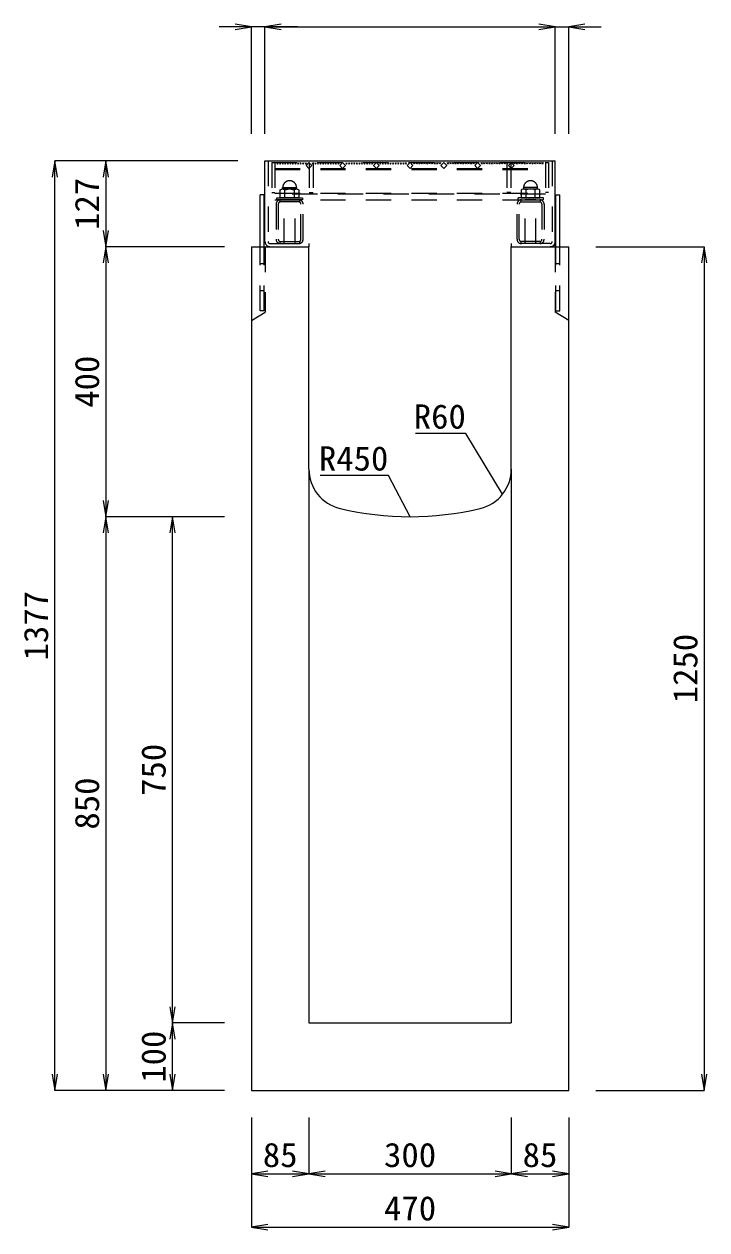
# Model space of a CAD drawing. Units: millimetres at full size; some dimension numbers follow another scale. Extents: x -734 to 58102, y 49499 to 87169.
# Drawn here: x 12738 to 13749, y 62070 to 63856 of the extents above; entities that cross this region are included whole.
import ezdxf
from ezdxf.enums import TextEntityAlignment as Align

# ---------------------------------------------------------------- set-up
doc = ezdxf.new("R2010")
doc.units = ezdxf.units.MM
doc.header["$LTSCALE"] = 50
doc.linetypes.add('USER1', pattern=[1.35, 0.75, -0.6])
for name, color, linetype, lineweight in [('寸法線', 7, 'Continuous', 13), ('引出線', 4, 'Continuous', 13), ('本体', 2, 'Continuous', 20), ('ｸﾞﾚｰﾁﾝｸﾞ', 7, 'USER1', 9)]:
    doc.layers.add(name, color=color, linetype=linetype, lineweight=lineweight)
doc.styles.add('ＭＳ 明朝', font='')
doc.styles.get('ＭＳ 明朝').set_extended_font_data('MS Mincho')

# ---------------------------------------------------------------- blocks, each defined once
blk = doc.blocks.new('open_arrow')
at = {"color": 0, "linetype": 'Continuous', "lineweight": -2}
blk.add_lwpolyline([(7.5, 1.25), (0, 0), (7.5, -1.25)], dxfattribs=at)

msp = doc.modelspace()

# ---------------------------------------------------------------- linework, layer by layer
at = {"layer": '寸法線'}
for p, q in [((13142.5, 63852.12), (13026.5, 63852.12)), ((13074.5, 63693.4), (13074.5, 63852.12)), ((13094.5, 63852.12), (13524.5, 63852.12)), ((13094.5, 63693.4), (13094.5, 63852.12)), ((13094.5, 63693.4), (13094.5, 63852.12)), ((13476.5, 63852.12), (13592.5, 63852.12)), ((13524.5, 63693.4), (13524.5, 63852.12)), ((13524.5, 63693.4), (13524.5, 63852.12)), ((13544.5, 63693.4), (13544.5, 63852.12)), ((12783.14, 62276.38), (12783.14, 63653.38)), ((13054.48, 63653.38), (12783.14, 63653.38)), ((12858.69, 63653.38), (12858.69, 63526.38)), ((13054.48, 63653.38), (12858.69, 63653.38)), ((12858.69, 63526.38), (12858.69, 63126.38)), ((13034.48, 63526.38), (12858.69, 63526.38)), ((13034.48, 63526.38), (12858.69, 63526.38)), ((13584.52, 63526.38), (13745.31, 63526.38)), ((13745.31, 63526.38), (13745.31, 62276.38)), ((13034.48, 63126.38), (12858.69, 63126.38)), ((12858.69, 63126.38), (12858.69, 62276.38)), ((13034.48, 63126.38), (12858.69, 63126.38)), ((12957.29, 62376.38), (12957.29, 63126.38)), ((13034.48, 63126.38), (12957.29, 63126.38)), ((13034.48, 62376.38), (12957.29, 62376.38)), ((12957.29, 62276.38), (12957.29, 62376.38)), ((13034.48, 62376.38), (12957.29, 62376.38)), ((13034.48, 62276.38), (12783.14, 62276.38)), ((13034.48, 62276.38), (12858.69, 62276.38)), ((13034.48, 62276.38), (12957.29, 62276.38)), ((13584.52, 62276.38), (13745.31, 62276.38)), ((13074.5, 62236.36), (13074.5, 62073.79)), ((13074.5, 62236.36), (13074.5, 62152.84)), ((13159.5, 62236.36), (13159.5, 62152.84)), ((13159.5, 62236.36), (13159.5, 62152.84)), ((13459.5, 62236.36), (13459.5, 62152.84)), ((13459.5, 62236.36), (13459.5, 62152.84)), ((13544.5, 62236.36), (13544.5, 62073.79)), ((13544.5, 62236.36), (13544.5, 62152.84)), ((13074.5, 62152.84), (13159.5, 62152.84)), ((13159.5, 62152.84), (13459.5, 62152.84)), ((13459.5, 62152.84), (13544.5, 62152.84)), ((13074.5, 62073.79), (13544.5, 62073.79))]:
    msp.add_line(p, q, dxfattribs=at)
at = {"layer": '引出線'}
for points in [[(13446.57, 63159.7), (13392.16, 63249.59), (13317.49, 63249.59)], [(13309.5, 63126.38), (13277.28, 63187.53), (13176.27, 63187.53)]]:
    msp.add_lwpolyline(points, dxfattribs=at)
at = {"layer": '本体'}
for p, q in [((13074.5, 63526.38), (13074.5, 62276.38)), ((13074.5, 63526.38), (13159.5, 63526.38)), ((13159.5, 63196.91), (13159.5, 63526.38)), ((13459.5, 63196.91), (13459.5, 63526.38)), ((13459.5, 63526.38), (13544.5, 63526.38)), ((13544.5, 62276.38), (13544.5, 63526.38)), ((13159.5, 63196.91), (13159.5, 62376.38)), ((13459.5, 63196.91), (13459.5, 62376.38)), ((13159.5, 62376.38), (13459.5, 62376.38)), ((13074.5, 62276.38), (13544.5, 62276.38))]:
    msp.add_line(p, q, dxfattribs=at)
at = {"layer": '本体', "linetype": 'USER1', "lineweight": 9}
for p, q in [((13094.51, 63526.38), (13094.51, 63429.38)), ((13524.51, 63526.38), (13524.51, 63429.38)), ((13074.51, 63416.88), (13094.51, 63429.38)), ((13544.51, 63416.88), (13524.51, 63429.38))]:
    msp.add_line(p, q, dxfattribs=at)
at = {"layer": '本体'}
for centre, radius, start, end in [((13219.5, 63196.91), 60, 180, 256.65785), ((13399.5, 63196.91), 60, 283.34237, 0), ((13309.5, 63576.38), 450, 256.65777, 283.34225)]:
    msp.add_arc(centre, radius, start, end, dxfattribs=at)
at = {"layer": 'ｸﾞﾚｰﾁﾝｸﾞ', "linetype": 'Continuous'}
for p, q in [((13094.5, 63653.38), (13524.5, 63653.38)), ((13094.5, 63534.01), (13094.5, 63653.38)), ((13524.5, 63526.38), (13524.5, 63653.38)), ((13093.5, 63603.38), (13087.5, 63603.38)), ((13087.5, 63526.38), (13087.5, 63603.38)), ((13093.5, 63526.38), (13093.5, 63603.38)), ((13525.5, 63603.38), (13531.5, 63603.38)), ((13525.5, 63526.38), (13525.5, 63603.38)), ((13531.5, 63526.38), (13531.5, 63603.38))]:
    msp.add_line(p, q, dxfattribs=at)
at = {"layer": 'ｸﾞﾚｰﾁﾝｸﾞ'}
for p, q in [((13099, 63653.38), (13099, 63533.88)), ((13104.5, 63650.88), (13104.5, 63606.88)), ((13109, 63650.88), (13109, 63606.88)), ((13109, 63650.88), (13109, 63595.88)), ((13112.2, 63650.88), (13113.1, 63648.78)), ((13113.1, 63648.78), (13114, 63650.88)), ((13116, 63650.88), (13116.9, 63648.78)), ((13116.9, 63648.78), (13117.8, 63650.88)), ((13119.8, 63650.88), (13120.7, 63648.78)), ((13120.7, 63648.78), (13121.6, 63650.88)), ((13123.6, 63650.88), (13124.5, 63648.78)), ((13124.5, 63648.78), (13125.4, 63650.88)), ((13127.4, 63650.88), (13128.3, 63648.78)), ((13128.3, 63648.78), (13129.2, 63650.88)), ((13131.2, 63650.88), (13132.1, 63648.78)), ((13132.1, 63648.78), (13133, 63650.88)), ((13135, 63650.88), (13135.9, 63648.78)), ((13135.9, 63648.78), (13136.8, 63650.88)), ((13138.8, 63650.88), (13139.7, 63648.78)), ((13139.7, 63648.78), (13140.6, 63650.88)), ((13142.6, 63650.88), (13143.5, 63648.78)), ((13143.5, 63648.78), (13144.4, 63650.88)), ((13146.4, 63650.88), (13147.3, 63648.78)), ((13147.3, 63648.78), (13148.2, 63650.88)), ((13150.2, 63650.88), (13151.1, 63648.78)), ((13151.1, 63648.78), (13152, 63650.88)), ((13154, 63650.88), (13154.9, 63648.78)), ((13154.9, 63648.78), (13155.8, 63650.88)), ((13159.5, 63650.88), (13155.26, 63646.64)), ((13163.74, 63646.64), (13159.5, 63650.88)), ((13160, 63650.88), (13160, 63606.88)), ((13164.5, 63650.88), (13165.4, 63648.78)), ((13165.4, 63648.78), (13166.3, 63650.88)), ((13166, 63650.88), (13166, 63606.88)), ((13168.3, 63650.88), (13169.2, 63648.78)), ((13169.2, 63648.78), (13170.1, 63650.88)), ((13172.1, 63650.88), (13173, 63648.78)), ((13173, 63648.78), (13173.9, 63650.88)), ((13175.9, 63650.88), (13176.8, 63648.78)), ((13176.8, 63648.78), (13177.7, 63650.88)), ((13179.7, 63650.88), (13180.6, 63648.78)), ((13180.6, 63648.78), (13181.5, 63650.88)), ((13183.5, 63650.88), (13184.4, 63648.78)), ((13184.4, 63648.78), (13185.3, 63650.88)), ((13187.3, 63650.88), (13188.2, 63648.78)), ((13188.2, 63648.78), (13189.1, 63650.88)), ((13191.1, 63650.88), (13192, 63648.78)), ((13192, 63648.78), (13192.9, 63650.88)), ((13194.9, 63650.88), (13195.8, 63648.78)), ((13195.8, 63648.78), (13196.7, 63650.88)), ((13198.7, 63650.88), (13199.6, 63648.78)), ((13199.6, 63648.78), (13200.5, 63650.88)), ((13202.5, 63650.88), (13203.4, 63648.78)), ((13203.4, 63648.78), (13204.3, 63650.88)), ((13209.5, 63650.88), (13205.26, 63646.64)), ((13213.74, 63646.64), (13209.5, 63650.88)), ((13214.5, 63650.88), (13215.4, 63648.78)), ((13215.4, 63648.78), (13216.3, 63650.88)), ((13218.3, 63650.88), (13219.2, 63648.78)), ((13219.2, 63648.78), (13220.1, 63650.88)), ((13222.1, 63650.88), (13223, 63648.78)), ((13223, 63648.78), (13223.9, 63650.88)), ((13225.9, 63650.88), (13226.8, 63648.78)), ((13226.8, 63648.78), (13227.7, 63650.88)), ((13229.7, 63650.88), (13230.6, 63648.78)), ((13230.6, 63648.78), (13231.5, 63650.88)), ((13233.5, 63650.88), (13234.4, 63648.78)), ((13234.4, 63648.78), (13235.3, 63650.88)), ((13237.3, 63650.88), (13238.2, 63648.78)), ((13238.2, 63648.78), (13239.1, 63650.88)), ((13241.1, 63650.88), (13242, 63648.78)), ((13242, 63648.78), (13242.9, 63650.88)), ((13244.9, 63650.88), (13245.8, 63648.78)), ((13245.8, 63648.78), (13246.7, 63650.88)), ((13248.7, 63650.88), (13249.6, 63648.78)), ((13249.6, 63648.78), (13250.5, 63650.88)), ((13252.5, 63650.88), (13253.4, 63648.78)), ((13253.4, 63648.78), (13254.3, 63650.88)), ((13259.5, 63650.88), (13255.26, 63646.64)), ((13263.74, 63646.64), (13259.5, 63650.88)), ((13264.5, 63650.88), (13265.4, 63648.78)), ((13265.4, 63648.78), (13266.3, 63650.88)), ((13268.3, 63650.88), (13269.2, 63648.78)), ((13269.2, 63648.78), (13270.1, 63650.88)), ((13272.1, 63650.88), (13273, 63648.78)), ((13273, 63648.78), (13273.9, 63650.88)), ((13275.9, 63650.88), (13276.8, 63648.78)), ((13276.8, 63648.78), (13277.7, 63650.88)), ((13279.7, 63650.88), (13280.6, 63648.78)), ((13280.6, 63648.78), (13281.5, 63650.88)), ((13283.5, 63650.88), (13284.4, 63648.78)), ((13284.4, 63648.78), (13285.3, 63650.88)), ((13287.3, 63650.88), (13288.2, 63648.78)), ((13288.2, 63648.78), (13289.1, 63650.88)), ((13291.1, 63650.88), (13292, 63648.78)), ((13292, 63648.78), (13292.9, 63650.88)), ((13294.9, 63650.88), (13295.8, 63648.78)), ((13295.8, 63648.78), (13296.7, 63650.88)), ((13298.7, 63650.88), (13299.6, 63648.78)), ((13299.6, 63648.78), (13300.5, 63650.88)), ((13302.5, 63650.88), (13303.4, 63648.78)), ((13303.4, 63648.78), (13304.3, 63650.88)), ((13309.5, 63650.88), (13305.26, 63646.64)), ((13309.5, 63650.88), (13313.74, 63646.64)), ((13315.6, 63648.78), (13314.7, 63650.88)), ((13316.5, 63650.88), (13315.6, 63648.78)), ((13319.4, 63648.78), (13318.5, 63650.88)), ((13320.3, 63650.88), (13319.4, 63648.78)), ((13323.2, 63648.78), (13322.3, 63650.88)), ((13324.1, 63650.88), (13323.2, 63648.78)), ((13327, 63648.78), (13326.1, 63650.88)), ((13327.9, 63650.88), (13327, 63648.78)), ((13330.8, 63648.78), (13329.9, 63650.88)), ((13331.7, 63650.88), (13330.8, 63648.78)), ((13334.6, 63648.78), (13333.7, 63650.88)), ((13335.5, 63650.88), (13334.6, 63648.78)), ((13338.4, 63648.78), (13337.5, 63650.88)), ((13339.3, 63650.88), (13338.4, 63648.78)), ((13342.2, 63648.78), (13341.3, 63650.88)), ((13343.1, 63650.88), (13342.2, 63648.78)), ((13346, 63648.78), (13345.1, 63650.88)), ((13346.9, 63650.88), (13346, 63648.78)), ((13349.8, 63648.78), (13348.9, 63650.88)), ((13350.7, 63650.88), (13349.8, 63648.78)), ((13353.6, 63648.78), (13352.7, 63650.88)), ((13354.5, 63650.88), (13353.6, 63648.78)), ((13355.26, 63646.64), (13359.5, 63650.88)), ((13359.5, 63650.88), (13363.74, 63646.64)), ((13365.6, 63648.78), (13364.7, 63650.88)), ((13366.5, 63650.88), (13365.6, 63648.78)), ((13369.4, 63648.78), (13368.5, 63650.88)), ((13370.3, 63650.88), (13369.4, 63648.78)), ((13373.2, 63648.78), (13372.3, 63650.88)), ((13374.1, 63650.88), (13373.2, 63648.78)), ((13377, 63648.78), (13376.1, 63650.88)), ((13377.9, 63650.88), (13377, 63648.78)), ((13380.8, 63648.78), (13379.9, 63650.88)), ((13381.7, 63650.88), (13380.8, 63648.78)), ((13384.6, 63648.78), (13383.7, 63650.88)), ((13385.5, 63650.88), (13384.6, 63648.78)), ((13388.4, 63648.78), (13387.5, 63650.88)), ((13389.3, 63650.88), (13388.4, 63648.78)), ((13392.2, 63648.78), (13391.3, 63650.88)), ((13393.1, 63650.88), (13392.2, 63648.78)), ((13396, 63648.78), (13395.1, 63650.88)), ((13396.9, 63650.88), (13396, 63648.78)), ((13399.8, 63648.78), (13398.9, 63650.88)), ((13400.7, 63650.88), (13399.8, 63648.78)), ((13403.6, 63648.78), (13402.7, 63650.88)), ((13404.5, 63650.88), (13403.6, 63648.78)), ((13405.26, 63646.64), (13409.5, 63650.88)), ((13409.5, 63650.88), (13413.74, 63646.64)), ((13415.6, 63648.78), (13414.7, 63650.88)), ((13416.5, 63650.88), (13415.6, 63648.78)), ((13419.4, 63648.78), (13418.5, 63650.88)), ((13420.3, 63650.88), (13419.4, 63648.78)), ((13423.2, 63648.78), (13422.3, 63650.88)), ((13424.1, 63650.88), (13423.2, 63648.78)), ((13427, 63648.78), (13426.1, 63650.88)), ((13427.9, 63650.88), (13427, 63648.78)), ((13430.8, 63648.78), (13429.9, 63650.88)), ((13431.7, 63650.88), (13430.8, 63648.78)), ((13434.6, 63648.78), (13433.7, 63650.88)), ((13435.5, 63650.88), (13434.6, 63648.78)), ((13438.4, 63648.78), (13437.5, 63650.88)), ((13439.3, 63650.88), (13438.4, 63648.78)), ((13442.2, 63648.78), (13441.3, 63650.88)), ((13443.1, 63650.88), (13442.2, 63648.78)), ((13446, 63648.78), (13445.1, 63650.88)), ((13446.9, 63650.88), (13446, 63648.78)), ((13449.8, 63648.78), (13448.9, 63650.88)), ((13450.7, 63650.88), (13449.8, 63648.78)), ((13453.6, 63648.78), (13452.7, 63650.88)), ((13453, 63650.88), (13453, 63606.88)), ((13454.5, 63650.88), (13453.6, 63648.78)), ((13455.26, 63646.64), (13459.5, 63650.88)), ((13459, 63650.88), (13459, 63606.88)), ((13459.5, 63650.88), (13463.74, 63646.64)), ((13464.1, 63648.78), (13463.2, 63650.88)), ((13465, 63650.88), (13464.1, 63648.78)), ((13467.9, 63648.78), (13467, 63650.88)), ((13468.8, 63650.88), (13467.9, 63648.78)), ((13471.7, 63648.78), (13470.8, 63650.88)), ((13472.6, 63650.88), (13471.7, 63648.78)), ((13475.5, 63648.78), (13474.6, 63650.88)), ((13476.4, 63650.88), (13475.5, 63648.78)), ((13479.3, 63648.78), (13478.4, 63650.88)), ((13480.2, 63650.88), (13479.3, 63648.78)), ((13483.1, 63648.78), (13482.2, 63650.88)), ((13484, 63650.88), (13483.1, 63648.78)), ((13486.9, 63648.78), (13486, 63650.88)), ((13487.8, 63650.88), (13486.9, 63648.78)), ((13490.7, 63648.78), (13489.8, 63650.88)), ((13491.6, 63650.88), (13490.7, 63648.78)), ((13494.5, 63648.78), (13493.6, 63650.88)), ((13495.4, 63650.88), (13494.5, 63648.78)), ((13498.3, 63648.78), (13497.4, 63650.88)), ((13499.2, 63650.88), (13498.3, 63648.78)), ((13502.1, 63648.78), (13501.2, 63650.88)), ((13503, 63650.88), (13502.1, 63648.78)), ((13505.9, 63648.78), (13505, 63650.88)), ((13506.8, 63650.88), (13505.9, 63648.78)), ((13510, 63650.88), (13510, 63606.88)), ((13510, 63650.88), (13510, 63595.88)), ((13514.5, 63650.88), (13514.5, 63606.88)), ((13520, 63653.38), (13520, 63533.88)), ((13109, 63642.38), (13510, 63642.38)), ((13109, 63640.88), (13510, 63640.88)), ((13155.26, 63646.64), (13159.5, 63642.4)), ((13159.5, 63642.4), (13163.74, 63646.64)), ((13159.5, 63642.4), (13160, 63642.9)), ((13205.26, 63646.64), (13209.5, 63642.4)), ((13209.5, 63642.4), (13213.74, 63646.64)), ((13255.26, 63646.64), (13259.5, 63642.4)), ((13259.5, 63642.4), (13263.74, 63646.64)), ((13305.26, 63646.64), (13309.5, 63642.4)), ((13313.74, 63646.64), (13309.5, 63642.4)), ((13359.5, 63642.4), (13355.26, 63646.64)), ((13363.74, 63646.64), (13359.5, 63642.4)), ((13409.5, 63642.4), (13405.26, 63646.64)), ((13413.74, 63646.64), (13409.5, 63642.4)), ((13459.5, 63642.4), (13455.26, 63646.64)), ((13459.5, 63642.4), (13459, 63642.9)), ((13463.74, 63646.64), (13459.5, 63642.4)), ((13117.15, 63610.68), (13120.61, 63611.88)), ((13120.61, 63613.88), (13141.39, 63613.88)), ((13120.61, 63611.88), (13120.61, 63613.88)), ((13120.61, 63611.88), (13124.08, 63610.68)), ((13141.39, 63611.88), (13120.61, 63611.88)), ((13124.08, 63610.68), (13131, 63611.88)), ((13131, 63611.88), (13137.93, 63610.68)), ((13137.93, 63610.68), (13141.39, 63611.88)), ((13141.39, 63613.88), (13141.39, 63611.88)), ((13141.39, 63611.88), (13144.85, 63610.68)), ((13477.61, 63611.88), (13474.15, 63610.68)), ((13498.39, 63613.88), (13477.61, 63613.88)), ((13477.61, 63613.88), (13477.61, 63611.88)), ((13481.07, 63610.68), (13477.61, 63611.88)), ((13477.61, 63611.88), (13498.39, 63611.88)), ((13488, 63611.88), (13481.07, 63610.68)), ((13494.92, 63610.68), (13488, 63611.88)), ((13498.39, 63611.88), (13494.92, 63610.68)), ((13498.39, 63611.88), (13498.39, 63613.88)), ((13501.85, 63610.68), (13498.39, 63611.88)), ((13104.5, 63606.88), (13109, 63606.88)), ((13109, 63605.88), (13510, 63605.88)), ((13510, 63604.38), (13109, 63604.38)), ((13109, 63595.88), (13510, 63595.88)), ((13112, 63598.88), (13150, 63598.88)), ((13112, 63598.88), (13131, 63598.88)), ((13112, 63595.88), (13112, 63598.88)), ((13150, 63595.88), (13112, 63595.88)), ((13116.5, 63595.82), (13116.5, 63592.55)), ((13117.15, 63598.88), (13117.15, 63610.68)), ((13131, 63598.88), (13117.15, 63598.88)), ((13144.6, 63595.88), (13117.4, 63595.88)), ((13144.6, 63595.88), (13117.4, 63595.88)), ((13123, 63530.88), (13123, 63595.88)), ((13123, 63595.88), (13139, 63595.88)), ((13124.08, 63598.88), (13124.08, 63610.68)), ((13131, 63598.88), (13124.08, 63598.88)), ((13144.85, 63598.88), (13131, 63598.88)), ((13137.93, 63610.68), (13137.93, 63598.88)), ((13139, 63530.88), (13139, 63595.88)), ((13144.85, 63610.68), (13144.85, 63598.88)), ((13145.5, 63595.82), (13145.5, 63592.55)), ((13150, 63598.88), (13150, 63595.88)), ((13160, 63606.88), (13166, 63606.88)), ((13459, 63606.88), (13453, 63606.88)), ((13507, 63598.88), (13469, 63598.88)), ((13469, 63598.88), (13469, 63595.88)), ((13469, 63595.88), (13507, 63595.88)), ((13473.5, 63595.82), (13473.5, 63592.55)), ((13474.15, 63610.68), (13474.15, 63598.88)), ((13474.15, 63598.88), (13488, 63598.88)), ((13474.4, 63595.88), (13501.6, 63595.88)), ((13474.4, 63595.88), (13501.6, 63595.88)), ((13480, 63530.88), (13480, 63595.88)), ((13496, 63595.88), (13480, 63595.88)), ((13481.07, 63610.68), (13481.07, 63598.88)), ((13488, 63598.88), (13501.85, 63598.88)), ((13507, 63598.88), (13488, 63598.88)), ((13488, 63598.88), (13494.92, 63598.88)), ((13494.92, 63598.88), (13494.92, 63610.68)), ((13496, 63530.88), (13496, 63595.88)), ((13501.85, 63598.88), (13501.85, 63610.68)), ((13502.5, 63595.82), (13502.5, 63592.55)), ((13507, 63595.88), (13507, 63598.88)), ((13514.5, 63606.88), (13510, 63606.88)), ((13111, 63589.48), (13111, 63537.28)), ((13114.2, 63589.48), (13114.2, 63537.28)), ((13144.6, 63592.68), (13117.4, 63592.68)), ((13147.8, 63537.28), (13147.8, 63589.48)), ((13151, 63537.28), (13151, 63589.48)), ((13468, 63537.28), (13468, 63589.48)), ((13471.2, 63537.28), (13471.2, 63589.48)), ((13474.4, 63592.68), (13501.6, 63592.68)), ((13504.8, 63589.48), (13504.8, 63537.28)), ((13508, 63589.48), (13508, 63537.28)), ((13087.5, 63431.38), (13087.5, 63526.38)), ((13093.5, 63431.38), (13093.5, 63526.38)), ((13102, 63530.88), (13159.5, 63530.88)), ((13116.5, 63534.21), (13116.5, 63530.95)), ((13117.4, 63534.08), (13144.6, 63534.08)), ((13117.4, 63530.88), (13144.6, 63530.88)), ((13145.5, 63534.21), (13145.5, 63530.95)), ((13159.5, 63530.88), (13159.5, 63526.38)), ((13517, 63530.88), (13459.5, 63530.88)), ((13459.5, 63530.88), (13459.5, 63526.38)), ((13473.5, 63534.21), (13473.5, 63530.95)), ((13501.6, 63534.08), (13474.4, 63534.08)), ((13501.6, 63530.88), (13474.4, 63530.88)), ((13502.5, 63534.21), (13502.5, 63530.95)), ((13525.5, 63431.38), (13525.5, 63526.38)), ((13531.5, 63431.38), (13531.5, 63526.38)), ((13087.5, 63501.38), (13093.5, 63501.38)), ((13525.5, 63501.38), (13531.5, 63501.38)), ((13087.5, 63461.38), (13093.5, 63461.38)), ((13525.5, 63461.38), (13531.5, 63461.38)), ((13093.5, 63431.38), (13087.5, 63431.38)), ((13525.5, 63431.38), (13531.5, 63431.38))]:
    msp.add_line(p, q, dxfattribs=at)
at = {"layer": 'ｸﾞﾚｰﾁﾝｸﾞ', "lineweight": 5}
msp.add_line((13104.5, 63650.88), (13514.5, 63650.88), dxfattribs=at)
at = {"layer": 'ｸﾞﾚｰﾁﾝｸﾞ'}
for centre, radius, start, end in [((13131, 63613.88), 10.25, 0, 180), ((13488, 63613.88), 10.25, 0, 180), ((13117.4, 63589.48), 6.4, 90, 180), ((13144.6, 63589.48), 6.4, 0, 90), ((13474.4, 63589.48), 6.4, 90, 180), ((13501.6, 63589.48), 6.4, 0, 90), ((13117.4, 63589.48), 3.2, 90, 180), ((13144.6, 63589.48), 3.2, 0, 90), ((13474.4, 63589.48), 3.2, 90, 180), ((13501.6, 63589.48), 3.2, 0, 90), ((13102, 63533.88), 7.5, 179.01874, 270), ((13102, 63533.88), 3, 180, 270), ((13117.4, 63537.28), 6.4, 180, 270), ((13117.4, 63537.28), 3.2, 180, 270), ((13144.6, 63537.28), 6.4, 270, 0), ((13144.6, 63537.28), 3.2, 270, 0), ((13474.4, 63537.28), 6.4, 180, 270), ((13474.4, 63537.28), 3.2, 180, 270), ((13501.6, 63537.28), 6.4, 270, 0), ((13501.6, 63537.28), 3.2, 270, 0), ((13517, 63533.88), 7.5, 270, 0), ((13517, 63533.88), 3, 270, 0)]:
    msp.add_arc(centre, radius, start, end, dxfattribs=at)

# ---------------------------------------------------------------- block references
at = {"layer": '寸法線', "xscale": 3.2, "yscale": 3.2}
for p, rotation in [((13074.5, 63852.12), 180), ((13524.5, 63852.12), 180), ((13524.5, 63852.12), 180), ((12783.14, 63653.38), 270), ((12858.69, 63653.38), 270), ((12858.69, 63526.38), 90), ((12858.69, 63526.38), 270), ((13745.31, 63526.38), 270), ((12858.69, 63126.38), 90), ((12858.69, 63126.38), 270), ((12957.29, 63126.38), 270), ((12957.29, 62376.38), 90), ((12957.29, 62376.38), 270), ((12783.14, 62276.38), 90), ((12858.69, 62276.38), 90), ((12957.29, 62276.38), 90), ((13745.31, 62276.38), 90), ((13159.5, 62152.84), 180), ((13459.5, 62152.84), 180), ((13544.5, 62152.84), 180), ((13544.5, 62073.79), 180)]:
    msp.add_blockref('open_arrow', p, dxfattribs=dict(at, rotation=rotation))
for p in [(13094.5, 63852.12), (13094.5, 63852.12), (13544.5, 63852.12), (13074.5, 62152.84), (13159.5, 62152.84), (13459.5, 62152.84), (13074.5, 62073.79)]:
    msp.add_blockref('open_arrow', p, dxfattribs=at)
at = {"layer": '引出線', "xscale": 0.0533, "yscale": 0.0533}
for p, rotation in [((13446.57, 63159.7), 121.2), ((13309.5, 63126.38), 117.8)]:
    msp.add_blockref('open_arrow', p, dxfattribs=dict(at, rotation=rotation))

# ---------------------------------------------------------------- texts
at = {"layer": '寸法線', "style": 'ＭＳ 明朝', "width": 1.05}
for s, p in [('127', (12830.67, 63589.88)), ('400', (12830.67, 63326.38)), ('1377', (12755.12, 62964.88)), ('1250', (13717.29, 62901.38)), ('750', (12929.27, 62751.38)), ('850', (12830.67, 62701.38)), ('100', (12929.27, 62326.38))]:
    msp.add_text(s, height=36.03, rotation=90, dxfattribs=at).set_placement(p, align=Align.MIDDLE_CENTER)
for s, p in [('85', (13117, 62180.86)), ('300', (13309.5, 62180.86)), ('85', (13502, 62180.86)), ('470', (13309.5, 62101.81))]:
    msp.add_text(s, height=36.03, dxfattribs=at).set_placement(p, align=Align.MIDDLE_CENTER)
at = {"layer": '引出線', "style": 'ＭＳ 明朝', "width": 1.05}
for s, p in [('R60', (13392.16, 63292.79)), ('R450', (13277.28, 63230.73))]:
    msp.add_text(s, height=36.03, dxfattribs=at).set_placement(p, align=Align.TOP_RIGHT)

doc.saveas('drawing.dxf')
